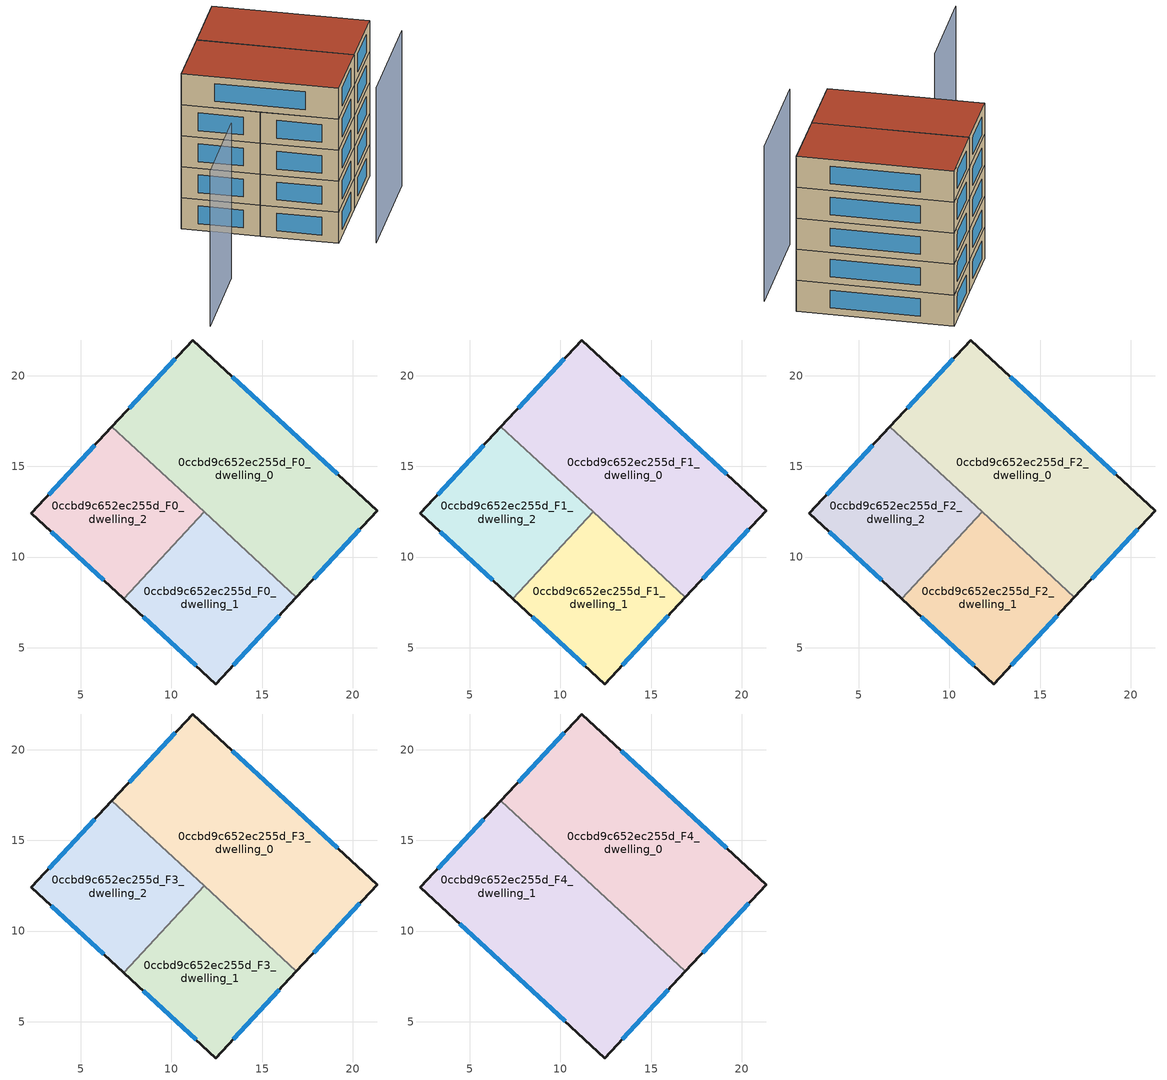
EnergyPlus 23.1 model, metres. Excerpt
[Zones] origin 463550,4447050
0ccbd9c652ec255d_F0_dwelling_0
 floor ground (EU_floor_Construction): 21.35,12.55 16.9,7.78 6.72,17.2 11.17,21.97 z0
 wall outside (EU_wall_Construction): 16.9,7.78 21.35,12.55 11.17,21.97 6.72,17.2 z0:3
 wall to 0ccbd9c652ec255d_F0_dwelling_1 (EU_wall_Construction): 11.8,12.49 16.9,7.78 z0:3
 wall to 0ccbd9c652ec255d_F0_dwelling_2 (EU_wall_Construction): 6.72,17.2 11.8,12.49 z0:3
 window (EU_Window_Construction): 19.17,14.57 13.35,19.95 / 17.85,8.8 20.4,11.53 / 10.22,20.95 7.68,18.22 z0.64:2.36
0ccbd9c652ec255d_F0_dwelling_1
 floor ground (EU_floor_Construction): 16.9,7.78 12.45,3 7.37,7.71 11.8,12.49 z0
 wall outside (EU_wall_Construction): 7.37,7.71 12.45,3 16.9,7.78 z0:3
 wall to 0ccbd9c652ec255d_F0_dwelling_2 (EU_wall_Construction): 11.8,12.49 7.37,7.71 z0:3
 window (EU_Window_Construction): 13.4,4.03 15.94,6.75 / 8.46,6.7 11.36,4.01 z0.64:2.36
0ccbd9c652ec255d_F0_dwelling_2
 floor ground (EU_floor_Construction): 11.8,12.49 7.37,7.71 2.28,12.42 6.72,17.2 z0
 wall outside (EU_wall_Construction): 6.72,17.2 2.28,12.42 7.37,7.71 z0:3
 window (EU_Window_Construction): 3.37,11.41 6.28,8.72 / 5.77,16.17 3.23,13.44 z0.64:2.36
0ccbd9c652ec255d_F1_dwelling_0
 floor to 0ccbd9c652ec255d_F0_dwelling_0 (EU_floor_Construction): 21.35,12.55 16.9,7.78 6.72,17.2 11.17,21.97 z3
 wall outside (EU_wall_Construction): 16.9,7.78 21.35,12.55 11.17,21.97 6.72,17.2 z3:6
 wall to 0ccbd9c652ec255d_F1_dwelling_1 (EU_wall_Construction): 11.8,12.49 16.9,7.78 z3:6
 wall to 0ccbd9c652ec255d_F1_dwelling_2 (EU_wall_Construction): 6.72,17.2 11.8,12.49 z3:6
 window (EU_Window_Construction): 19.17,14.57 13.35,19.95 / 17.85,8.8 20.4,11.53 / 10.22,20.95 7.68,18.22 z3.64:5.36
0ccbd9c652ec255d_F1_dwelling_1
 floor to 0ccbd9c652ec255d_F0_dwelling_1 (EU_floor_Construction): 16.9,7.78 12.45,3 7.37,7.71 11.8,12.49 z3
 wall outside (EU_wall_Construction): 7.37,7.71 12.45,3 16.9,7.78 z3:6
 wall to 0ccbd9c652ec255d_F1_dwelling_2 (EU_wall_Construction): 11.8,12.49 7.37,7.71 z3:6
 window (EU_Window_Construction): 13.4,4.03 15.94,6.75 / 8.46,6.7 11.36,4.01 z3.64:5.36
0ccbd9c652ec255d_F1_dwelling_2
 floor to 0ccbd9c652ec255d_F0_dwelling_2 (EU_floor_Construction): 11.8,12.49 7.37,7.71 2.28,12.42 6.72,17.2 z3
 wall outside (EU_wall_Construction): 6.72,17.2 2.28,12.42 7.37,7.71 z3:6
 window (EU_Window_Construction): 3.37,11.41 6.28,8.72 / 5.77,16.17 3.23,13.44 z3.64:5.36
0ccbd9c652ec255d_F2_dwelling_0
 floor to 0ccbd9c652ec255d_F1_dwelling_0 (EU_floor_Construction): 21.35,12.55 16.9,7.78 6.72,17.2 11.17,21.97 z6
 wall outside (EU_wall_Construction): 16.9,7.78 21.35,12.55 11.17,21.97 6.72,17.2 z6:9
 wall to 0ccbd9c652ec255d_F2_dwelling_1 (EU_wall_Construction): 11.8,12.49 16.9,7.78 z6:9
 wall to 0ccbd9c652ec255d_F2_dwelling_2 (EU_wall_Construction): 6.72,17.2 11.8,12.49 z6:9
 window (EU_Window_Construction): 19.17,14.57 13.35,19.95 / 17.85,8.8 20.4,11.53 / 10.22,20.95 7.68,18.22 z6.64:8.36
0ccbd9c652ec255d_F2_dwelling_1
 floor to 0ccbd9c652ec255d_F1_dwelling_1 (EU_floor_Construction): 16.9,7.78 12.45,3 7.37,7.71 11.8,12.49 z6
 wall outside (EU_wall_Construction): 7.37,7.71 12.45,3 16.9,7.78 z6:9
 wall to 0ccbd9c652ec255d_F2_dwelling_2 (EU_wall_Construction): 11.8,12.49 7.37,7.71 z6:9
 window (EU_Window_Construction): 13.4,4.03 15.94,6.75 / 8.46,6.7 11.36,4.01 z6.64:8.36
0ccbd9c652ec255d_F2_dwelling_2
 floor to 0ccbd9c652ec255d_F1_dwelling_2 (EU_floor_Construction): 11.8,12.49 7.37,7.71 2.28,12.42 6.72,17.2 z6
 wall outside (EU_wall_Construction): 6.72,17.2 2.28,12.42 7.37,7.71 z6:9
 window (EU_Window_Construction): 3.37,11.41 6.28,8.72 / 5.77,16.17 3.23,13.44 z6.64:8.36
0ccbd9c652ec255d_F3_dwelling_0
 floor to 0ccbd9c652ec255d_F2_dwelling_0 (EU_floor_Construction): 21.35,12.55 16.9,7.78 6.72,17.2 11.17,21.97 z9
 wall outside (EU_wall_Construction): 16.9,7.78 21.35,12.55 11.17,21.97 6.72,17.2 z9:12
 wall to 0ccbd9c652ec255d_F3_dwelling_1 (EU_wall_Construction): 11.8,12.49 16.9,7.78 z9:12
 wall to 0ccbd9c652ec255d_F3_dwelling_2 (EU_wall_Construction): 6.72,17.2 11.8,12.49 z9:12
 window (EU_Window_Construction): 19.17,14.57 13.35,19.95 / 17.85,8.8 20.4,11.53 / 10.22,20.95 7.68,18.22 z9.64:11.36
0ccbd9c652ec255d_F3_dwelling_1
 floor to 0ccbd9c652ec255d_F2_dwelling_1 (EU_floor_Construction): 16.9,7.78 12.45,3 7.37,7.71 11.8,12.49 z9
 wall outside (EU_wall_Construction): 7.37,7.71 12.45,3 16.9,7.78 z9:12
 wall to 0ccbd9c652ec255d_F3_dwelling_2 (EU_wall_Construction): 11.8,12.49 7.37,7.71 z9:12
 window (EU_Window_Construction): 13.4,4.03 15.94,6.75 / 8.46,6.7 11.36,4.01 z9.64:11.36
0ccbd9c652ec255d_F3_dwelling_2
 floor to 0ccbd9c652ec255d_F2_dwelling_2 (EU_floor_Construction): 11.8,12.49 7.37,7.71 2.28,12.42 6.72,17.2 z9
 wall outside (EU_wall_Construction): 6.72,17.2 2.28,12.42 7.37,7.71 z9:12
 window (EU_Window_Construction): 3.37,11.41 6.28,8.72 / 5.77,16.17 3.23,13.44 z9.64:11.36
0ccbd9c652ec255d_F4_dwelling_0
 floor to 0ccbd9c652ec255d_F3_dwelling_0 (EU_floor_Construction): 21.35,12.55 16.9,7.78 6.72,17.2 11.17,21.97 z12
 wall outside (EU_wall_Construction): 16.9,7.78 21.35,12.55 11.17,21.97 6.72,17.2 z12:15
 wall to 0ccbd9c652ec255d_F4_dwelling_1 (EU_wall_Construction): 6.72,17.2 16.9,7.78 z12:15
 window (EU_Window_Construction): 19.17,14.57 13.35,19.95 / 17.85,8.8 20.4,11.53 / 10.22,20.95 7.68,18.22 z12.64:14.36
 roof outside (EU_roof_Construction): 16.9,7.78 21.35,12.55 11.17,21.97 6.72,17.2 z15
0ccbd9c652ec255d_F4_dwelling_1
 floor to 0ccbd9c652ec255d_F3_dwelling_1 (EU_floor_Construction): 16.9,7.78 12.45,3 7.37,7.71 11.8,12.49 z12
 floor to 0ccbd9c652ec255d_F3_dwelling_2 (EU_floor_Construction): 11.8,12.49 7.37,7.71 2.28,12.42 6.72,17.2 z12
 wall outside (EU_wall_Construction): 6.72,17.2 2.28,12.42 12.45,3 16.9,7.78 z12:15
 window (EU_Window_Construction): 13.4,4.03 15.94,6.75 / 4.45,10.4 10.27,5.02 / 5.77,16.17 3.23,13.44 z12.64:14.36
 roof outside (EU_roof_Construction): 12.45,3 16.9,7.78 6.72,17.2 2.28,12.42 z15
shading: 15.29,1.46 22.74,9.5 / 1.15,2.23 -5.12,-4.56 z0:15
[Building]
EU S2 Campaign: North Axis=0; Terrain=City; Solar Distribution=FullExterior
[Site:Location]
Yerevan-Zvartnots.Intl.AP: Latitude=40.15; Longitude=44.383; Time Zone=4; Elevation=854
[SizingPeriod:WeatherFileDays]
AnnualSizingPeriod: Begin Month=1; Begin Day of Month=1; End Month=12; End Day of Month=31; Day of Week for Start Day=Monday; Use Weather File Daylight Saving Period=No; Use Weather File Rain and Snow Indicators=No
[MATERIAL]
EU_InternalMass_Material: Roughness=MediumRough; Thickness=0.1; Conductivity=1; Density=1800; Specific Heat=900; Thermal Absorptance=0.9; Solar Absorptance=0.7; Visible Absorptance=0.7
[MATERIAL:NOMASS] Roughness=MediumRough; Thermal Absorptance=0.9; Solar Absorptance=0.7; Visible Absorptance=0.7
Name | Thermal Resistance
EU_wall_NoMass | 1.05043
EU_roof_NoMass | 1.45357
EU_floor_NoMass | 0.478065
[WINDOWMATERIAL:SIMPLEGLAZINGSYSTEM]
EU_Window_SimpleGlazing: UFactor=2.5566; Solar Heat Gain Coefficient=0.75; Visible Transmittance=0.75
[CONSTRUCTION]
EU_wall_Construction: EU_wall_NoMass
EU_roof_Construction: EU_roof_NoMass
EU_floor_Construction: EU_floor_NoMass
EU_Window_Construction: EU_Window_SimpleGlazing
EU_InternalMass_Construction: EU_InternalMass_Material
[ZONE] Type=1; Multiplier=1; Ceiling Height=autocalculate; Floor Area=autocalculate; Part of Total Floor Area=Yes
Name | Volume
0ccbd9c652ec255d_F0_dwelling_0; 0ccbd9c652ec255d_F1_dwelling_0; 0ccbd9c652ec255d_F2_dwelling_0; 0ccbd9c652ec255d_F3_dwelling_0; 0ccbd9c652ec255d_F4_dwelling_0 | 271.391
0ccbd9c652ec255d_F0_dwelling_1 | 135.7
0ccbd9c652ec255d_F1_dwelling_1; 0ccbd9c652ec255d_F2_dwelling_1; 0ccbd9c652ec255d_F3_dwelling_1; 0ccbd9c652ec255d_F0_dwelling_2; 0ccbd9c652ec255d_F1_dwelling_2; 0ccbd9c652ec255d_F2_dwelling_2; 0ccbd9c652ec255d_F3_dwelling_2 | 135.701
0ccbd9c652ec255d_F4_dwelling_1 | 271.4
[INTERNALMASS] Construction=EU_InternalMass_Construction
Name | Zone or ZoneList | Surface Area
0ccbd9c652ec255d_F0_dwelling_0_EU_InternalMass | 0ccbd9c652ec255d_F0_dwelling_0 | 90.4638
0ccbd9c652ec255d_F0_dwelling_1_EU_InternalMass | 0ccbd9c652ec255d_F0_dwelling_1 | 45.2336
0ccbd9c652ec255d_F0_dwelling_2_EU_InternalMass | 0ccbd9c652ec255d_F0_dwelling_2 | 45.234
0ccbd9c652ec255d_F1_dwelling_0_EU_InternalMass | 0ccbd9c652ec255d_F1_dwelling_0 | 90.4638
0ccbd9c652ec255d_F1_dwelling_1_EU_InternalMass | 0ccbd9c652ec255d_F1_dwelling_1 | 45.2336
0ccbd9c652ec255d_F1_dwelling_2_EU_InternalMass | 0ccbd9c652ec255d_F1_dwelling_2 | 45.234
0ccbd9c652ec255d_F2_dwelling_0_EU_InternalMass | 0ccbd9c652ec255d_F2_dwelling_0 | 90.4638
0ccbd9c652ec255d_F2_dwelling_1_EU_InternalMass | 0ccbd9c652ec255d_F2_dwelling_1 | 45.2336
0ccbd9c652ec255d_F2_dwelling_2_EU_InternalMass | 0ccbd9c652ec255d_F2_dwelling_2 | 45.234
0ccbd9c652ec255d_F3_dwelling_0_EU_InternalMass | 0ccbd9c652ec255d_F3_dwelling_0 | 90.4638
0ccbd9c652ec255d_F3_dwelling_1_EU_InternalMass | 0ccbd9c652ec255d_F3_dwelling_1 | 45.2336
0ccbd9c652ec255d_F3_dwelling_2_EU_InternalMass | 0ccbd9c652ec255d_F3_dwelling_2 | 45.234
0ccbd9c652ec255d_F4_dwelling_0_EU_InternalMass | 0ccbd9c652ec255d_F4_dwelling_0 | 90.4638
0ccbd9c652ec255d_F4_dwelling_1_EU_InternalMass | 0ccbd9c652ec255d_F4_dwelling_1 | 90.4666
[OTHEREQUIPMENT] Fuel Type=Electricity; Design Level Calculation Method=Watts/Area; Power per Zone Floor Area=1; Fraction Latent=0; Fraction Radiant=0; Fraction Lost=0; Carbon Dioxide Generation Rate=0; EndUse Subcategory=EU_Step8_InternalGains
Name | Zone or ZoneList or Space or SpaceList | Schedule
EU_Step8_InternalGain_0ccbd9c652ec255d_F0_dwelling_0_f000 | 0ccbd9c652ec255d_F0_dwelling_0 | EU_Step8_GainSchedule_0ccbd9c652ec255d_F0_dwelling_0_f000
EU_Step8_InternalGain_0ccbd9c652ec255d_F0_dwelling_1_f000 | 0ccbd9c652ec255d_F0_dwelling_1 | EU_Step8_GainSchedule_0ccbd9c652ec255d_F0_dwelling_1_f000
EU_Step8_InternalGain_0ccbd9c652ec255d_F0_dwelling_2_f000 | 0ccbd9c652ec255d_F0_dwelling_2 | EU_Step8_GainSchedule_0ccbd9c652ec255d_F0_dwelling_2_f000
EU_Step8_InternalGain_0ccbd9c652ec255d_F1_dwelling_0_f000 | 0ccbd9c652ec255d_F1_dwelling_0 | EU_Step8_GainSchedule_0ccbd9c652ec255d_F1_dwelling_0_f000
EU_Step8_InternalGain_0ccbd9c652ec255d_F1_dwelling_1_f000 | 0ccbd9c652ec255d_F1_dwelling_1 | EU_Step8_GainSchedule_0ccbd9c652ec255d_F1_dwelling_1_f000
EU_Step8_InternalGain_0ccbd9c652ec255d_F1_dwelling_2_f000 | 0ccbd9c652ec255d_F1_dwelling_2 | EU_Step8_GainSchedule_0ccbd9c652ec255d_F1_dwelling_2_f000
EU_Step8_InternalGain_0ccbd9c652ec255d_F2_dwelling_0_f000 | 0ccbd9c652ec255d_F2_dwelling_0 | EU_Step8_GainSchedule_0ccbd9c652ec255d_F2_dwelling_0_f000
EU_Step8_InternalGain_0ccbd9c652ec255d_F2_dwelling_1_f000 | 0ccbd9c652ec255d_F2_dwelling_1 | EU_Step8_GainSchedule_0ccbd9c652ec255d_F2_dwelling_1_f000
EU_Step8_InternalGain_0ccbd9c652ec255d_F2_dwelling_2_f000 | 0ccbd9c652ec255d_F2_dwelling_2 | EU_Step8_GainSchedule_0ccbd9c652ec255d_F2_dwelling_2_f000
EU_Step8_InternalGain_0ccbd9c652ec255d_F3_dwelling_0_f000 | 0ccbd9c652ec255d_F3_dwelling_0 | EU_Step8_GainSchedule_0ccbd9c652ec255d_F3_dwelling_0_f000
EU_Step8_InternalGain_0ccbd9c652ec255d_F3_dwelling_1_f000 | 0ccbd9c652ec255d_F3_dwelling_1 | EU_Step8_GainSchedule_0ccbd9c652ec255d_F3_dwelling_1_f000
EU_Step8_InternalGain_0ccbd9c652ec255d_F3_dwelling_2_f000 | 0ccbd9c652ec255d_F3_dwelling_2 | EU_Step8_GainSchedule_0ccbd9c652ec255d_F3_dwelling_2_f000
EU_Step8_InternalGain_0ccbd9c652ec255d_F4_dwelling_0_f000 | 0ccbd9c652ec255d_F4_dwelling_0 | EU_Step8_GainSchedule_0ccbd9c652ec255d_F4_dwelling_0_f000
EU_Step8_InternalGain_0ccbd9c652ec255d_F4_dwelling_1_f000 | 0ccbd9c652ec255d_F4_dwelling_1 | EU_Step8_GainSchedule_0ccbd9c652ec255d_F4_dwelling_1_f000
[ZONEVENTILATION:DESIGNFLOWRATE] Schedule=EU_AlwaysOn; Design Flow Rate Calculation Method=AirChanges/Hour; Air Changes per Hour=0.557805; Ventilation Type=Natural; Fan Pressure Rise=0; Fan Total Efficiency=1; Constant Term Coefficient=1; Temperature Term Coefficient=0; Velocity Term Coefficient=0; Velocity Squared Term Coefficient=0; Minimum Indoor Temperature=-100; Maximum Indoor Temperature=100; Delta Temperature=-100; Minimum Outdoor Temperature=-100; Maximum Outdoor Temperature=100; Maximum Wind Speed=40
Name | Zone or ZoneList or Space or SpaceList
EU_ConstantAir_0ccbd9c652ec255d_F0_dwelling_0 | 0ccbd9c652ec255d_F0_dwelling_0
EU_ConstantAir_0ccbd9c652ec255d_F0_dwelling_1 | 0ccbd9c652ec255d_F0_dwelling_1
EU_ConstantAir_0ccbd9c652ec255d_F0_dwelling_2 | 0ccbd9c652ec255d_F0_dwelling_2
EU_ConstantAir_0ccbd9c652ec255d_F1_dwelling_0 | 0ccbd9c652ec255d_F1_dwelling_0
EU_ConstantAir_0ccbd9c652ec255d_F1_dwelling_1 | 0ccbd9c652ec255d_F1_dwelling_1
EU_ConstantAir_0ccbd9c652ec255d_F1_dwelling_2 | 0ccbd9c652ec255d_F1_dwelling_2
EU_ConstantAir_0ccbd9c652ec255d_F2_dwelling_0 | 0ccbd9c652ec255d_F2_dwelling_0
EU_ConstantAir_0ccbd9c652ec255d_F2_dwelling_1 | 0ccbd9c652ec255d_F2_dwelling_1
EU_ConstantAir_0ccbd9c652ec255d_F2_dwelling_2 | 0ccbd9c652ec255d_F2_dwelling_2
EU_ConstantAir_0ccbd9c652ec255d_F3_dwelling_0 | 0ccbd9c652ec255d_F3_dwelling_0
EU_ConstantAir_0ccbd9c652ec255d_F3_dwelling_1 | 0ccbd9c652ec255d_F3_dwelling_1
EU_ConstantAir_0ccbd9c652ec255d_F3_dwelling_2 | 0ccbd9c652ec255d_F3_dwelling_2
EU_ConstantAir_0ccbd9c652ec255d_F4_dwelling_0 | 0ccbd9c652ec255d_F4_dwelling_0
EU_ConstantAir_0ccbd9c652ec255d_F4_dwelling_1 | 0ccbd9c652ec255d_F4_dwelling_1
[HVACTEMPLATE:THERMOSTAT] Constant Heating Setpoint=20; Constant Cooling Setpoint=50
EU_HeatOnly_0ccbd9c652ec255d_F0_dwelling_0; EU_HeatOnly_0ccbd9c652ec255d_F0_dwelling_1; EU_HeatOnly_0ccbd9c652ec255d_F0_dwelling_2; EU_HeatOnly_0ccbd9c652ec255d_F1_dwelling_0; EU_HeatOnly_0ccbd9c652ec255d_F1_dwelling_1; EU_HeatOnly_0ccbd9c652ec255d_F1_dwelling_2; EU_HeatOnly_0ccbd9c652ec255d_F2_dwelling_0; EU_HeatOnly_0ccbd9c652ec255d_F2_dwelling_1; EU_HeatOnly_0ccbd9c652ec255d_F2_dwelling_2; EU_HeatOnly_0ccbd9c652ec255d_F3_dwelling_0; EU_HeatOnly_0ccbd9c652ec255d_F3_dwelling_1; EU_HeatOnly_0ccbd9c652ec255d_F3_dwelling_2; EU_HeatOnly_0ccbd9c652ec255d_F4_dwelling_0; EU_HeatOnly_0ccbd9c652ec255d_F4_dwelling_1
[HVACTEMPLATE:ZONE:IDEALLOADSAIRSYSTEM] System Availability Schedule=EU_AlwaysOn; Maximum Heating Supply Air Temperature=50; Minimum Cooling Supply Air Temperature=13; Maximum Heating Supply Air Humidity Ratio=0.0156; Minimum Cooling Supply Air Humidity Ratio=0.0077; Heating Limit=NoLimit; Cooling Limit=NoLimit; Heating Availability Schedule=EU_AlwaysOn; Cooling Availability Schedule=EU_CoolingOff; Dehumidification Control Type=ConstantSensibleHeatRatio; Cooling Sensible Heat Ratio=0.7; Dehumidification Setpoint=60; Humidification Control Type=None; Humidification Setpoint=30; Outdoor Air Method=None; Outdoor Air Flow Rate per Person=0.00944; Outdoor Air Flow Rate per Zone Floor Area=0; Outdoor Air Flow Rate per Zone=0; Demand Controlled Ventilation Type=None; Outdoor Air Economizer Type=NoEconomizer; Heat Recovery Type=None; Sensible Heat Recovery Effectiveness=0.7; Latent Heat Recovery Effectiveness=0.65
Name | Template Thermostat
0ccbd9c652ec255d_F0_dwelling_0 | EU_HeatOnly_0ccbd9c652ec255d_F0_dwelling_0
0ccbd9c652ec255d_F0_dwelling_1 | EU_HeatOnly_0ccbd9c652ec255d_F0_dwelling_1
0ccbd9c652ec255d_F0_dwelling_2 | EU_HeatOnly_0ccbd9c652ec255d_F0_dwelling_2
0ccbd9c652ec255d_F1_dwelling_0 | EU_HeatOnly_0ccbd9c652ec255d_F1_dwelling_0
0ccbd9c652ec255d_F1_dwelling_1 | EU_HeatOnly_0ccbd9c652ec255d_F1_dwelling_1
0ccbd9c652ec255d_F1_dwelling_2 | EU_HeatOnly_0ccbd9c652ec255d_F1_dwelling_2
0ccbd9c652ec255d_F2_dwelling_0 | EU_HeatOnly_0ccbd9c652ec255d_F2_dwelling_0
0ccbd9c652ec255d_F2_dwelling_1 | EU_HeatOnly_0ccbd9c652ec255d_F2_dwelling_1
0ccbd9c652ec255d_F2_dwelling_2 | EU_HeatOnly_0ccbd9c652ec255d_F2_dwelling_2
0ccbd9c652ec255d_F3_dwelling_0 | EU_HeatOnly_0ccbd9c652ec255d_F3_dwelling_0
0ccbd9c652ec255d_F3_dwelling_1 | EU_HeatOnly_0ccbd9c652ec255d_F3_dwelling_1
0ccbd9c652ec255d_F3_dwelling_2 | EU_HeatOnly_0ccbd9c652ec255d_F3_dwelling_2
0ccbd9c652ec255d_F4_dwelling_0 | EU_HeatOnly_0ccbd9c652ec255d_F4_dwelling_0
0ccbd9c652ec255d_F4_dwelling_1 | EU_HeatOnly_0ccbd9c652ec255d_F4_dwelling_1
[SIZING:ZONE] Zone Cooling Design Supply Air Temperature Input Method=SupplyAirTemperature; Zone Cooling Design Supply Air Temperature=13; Zone Heating Design Supply Air Temperature Input Method=SupplyAirTemperature; Zone Heating Design Supply Air Temperature=50; Zone Cooling Design Supply Air Humidity Ratio=0.008; Zone Heating Design Supply Air Humidity Ratio=0.008; Cooling Design Air Flow Method=DesignDay; Cooling Design Air Flow Rate=0; Cooling Minimum Air Flow per Zone Floor Area=0.000762; Cooling Minimum Air Flow=0; Cooling Minimum Air Flow Fraction=0.2; Heating Design Air Flow Method=DesignDay; Heating Design Air Flow Rate=0; Heating Maximum Air Flow per Zone Floor Area=0.002032; Heating Maximum Air Flow=0.141576; Heating Maximum Air Flow Fraction=0.3; Account for Dedicated Outdoor Air System=No; Dedicated Outdoor Air System Control Strategy=NeutralSupplyAir; Dedicated Outdoor Air Low Setpoint Temperature for Design=autosize; Dedicated Outdoor Air High Setpoint Temperature for Design=autosize; Zone Load Sizing Method=Sensible Load Only No Latent Load; Zone Latent Cooling Design Supply Air Humidity Ratio Input Method=HumidityRatioDifference; Zone Cooling Design Supply Air Humidity Ratio Difference=0.005; Zone Latent Heating Design Supply Air Humidity Ratio Input Method=HumidityRatioDifference; Zone Humidification Design Supply Air Humidity Ratio Difference=0.005
0ccbd9c652ec255d_F0_dwelling_0; 0ccbd9c652ec255d_F0_dwelling_1; 0ccbd9c652ec255d_F0_dwelling_2; 0ccbd9c652ec255d_F1_dwelling_0; 0ccbd9c652ec255d_F1_dwelling_1; 0ccbd9c652ec255d_F1_dwelling_2; 0ccbd9c652ec255d_F2_dwelling_0; 0ccbd9c652ec255d_F2_dwelling_1; 0ccbd9c652ec255d_F2_dwelling_2; 0ccbd9c652ec255d_F3_dwelling_0; 0ccbd9c652ec255d_F3_dwelling_1; 0ccbd9c652ec255d_F3_dwelling_2; 0ccbd9c652ec255d_F4_dwelling_0; 0ccbd9c652ec255d_F4_dwelling_1
[SCHEDULE:CONSTANT]
Name | Hourly Value
EU_AlwaysOn | 1
EU_CoolingOff | 0
[SCHEDULE:FILE] Column Number=1; Rows to Skip at Top=0; Number of Hours of Data=8760; Column Separator=Comma; Interpolate to Timestep=No; Minutes per Item=60; Adjust Schedule for Daylight Savings=Yes
Name | File
EU_Step8_GainSchedule_0ccbd9c652ec255d_F0_dwelling_0_f000 | ../../schedules/0ccbd9c652ec255d/0ccbd9c652ec255d_F0_dwelling_0_f000_gain.csv
EU_Step8_GainSchedule_0ccbd9c652ec255d_F0_dwelling_1_f000 | ../../schedules/0ccbd9c652ec255d/0ccbd9c652ec255d_F0_dwelling_1_f000_gain.csv
EU_Step8_GainSchedule_0ccbd9c652ec255d_F0_dwelling_2_f000 | ../../schedules/0ccbd9c652ec255d/0ccbd9c652ec255d_F0_dwelling_2_f000_gain.csv
EU_Step8_GainSchedule_0ccbd9c652ec255d_F1_dwelling_0_f000 | ../../schedules/0ccbd9c652ec255d/0ccbd9c652ec255d_F1_dwelling_0_f000_gain.csv
EU_Step8_GainSchedule_0ccbd9c652ec255d_F1_dwelling_1_f000 | ../../schedules/0ccbd9c652ec255d/0ccbd9c652ec255d_F1_dwelling_1_f000_gain.csv
EU_Step8_GainSchedule_0ccbd9c652ec255d_F1_dwelling_2_f000 | ../../schedules/0ccbd9c652ec255d/0ccbd9c652ec255d_F1_dwelling_2_f000_gain.csv
EU_Step8_GainSchedule_0ccbd9c652ec255d_F2_dwelling_0_f000 | ../../schedules/0ccbd9c652ec255d/0ccbd9c652ec255d_F2_dwelling_0_f000_gain.csv
EU_Step8_GainSchedule_0ccbd9c652ec255d_F2_dwelling_1_f000 | ../../schedules/0ccbd9c652ec255d/0ccbd9c652ec255d_F2_dwelling_1_f000_gain.csv
EU_Step8_GainSchedule_0ccbd9c652ec255d_F2_dwelling_2_f000 | ../../schedules/0ccbd9c652ec255d/0ccbd9c652ec255d_F2_dwelling_2_f000_gain.csv
EU_Step8_GainSchedule_0ccbd9c652ec255d_F3_dwelling_0_f000 | ../../schedules/0ccbd9c652ec255d/0ccbd9c652ec255d_F3_dwelling_0_f000_gain.csv
EU_Step8_GainSchedule_0ccbd9c652ec255d_F3_dwelling_1_f000 | ../../schedules/0ccbd9c652ec255d/0ccbd9c652ec255d_F3_dwelling_1_f000_gain.csv
EU_Step8_GainSchedule_0ccbd9c652ec255d_F3_dwelling_2_f000 | ../../schedules/0ccbd9c652ec255d/0ccbd9c652ec255d_F3_dwelling_2_f000_gain.csv
EU_Step8_GainSchedule_0ccbd9c652ec255d_F4_dwelling_0_f000 | ../../schedules/0ccbd9c652ec255d/0ccbd9c652ec255d_F4_dwelling_0_f000_gain.csv
EU_Step8_GainSchedule_0ccbd9c652ec255d_F4_dwelling_1_f000 | ../../schedules/0ccbd9c652ec255d/0ccbd9c652ec255d_F4_dwelling_1_f000_gain.csv
